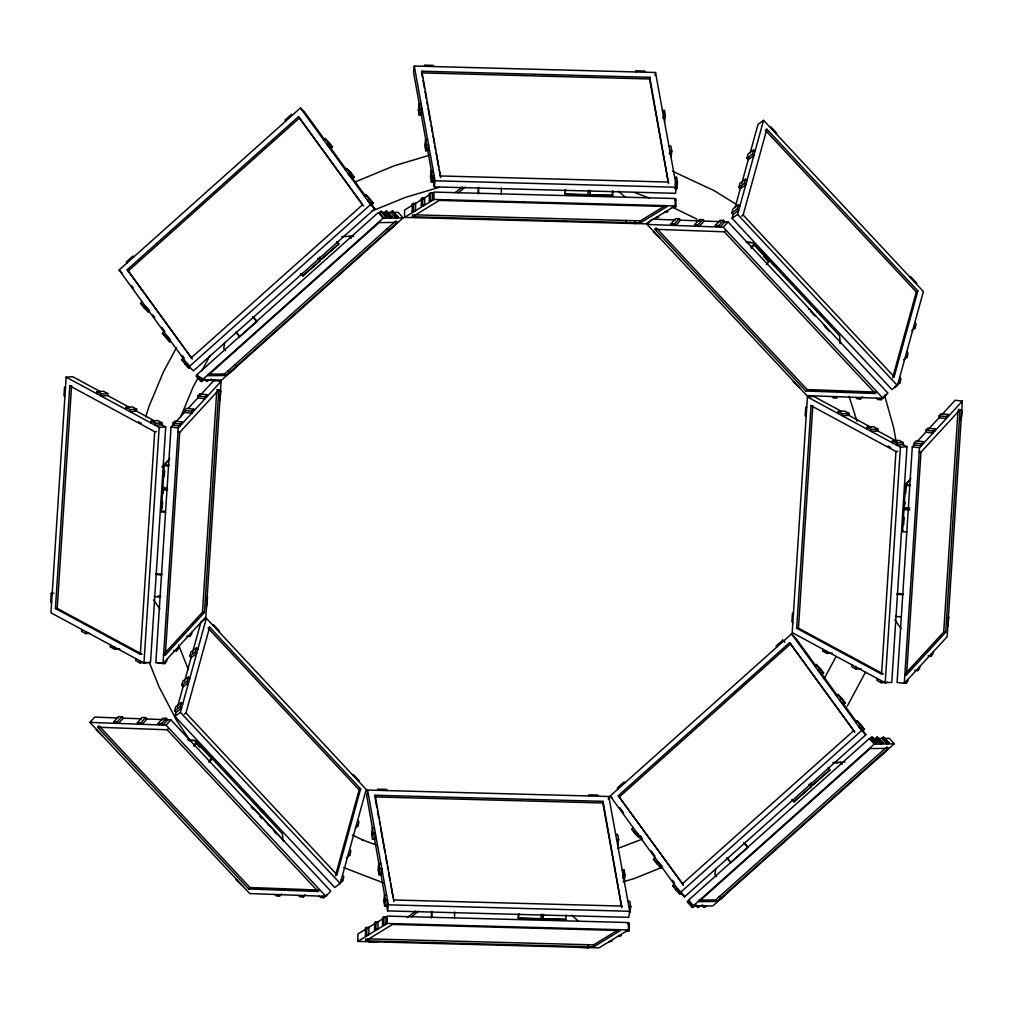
<?xml version="1.0" encoding="UTF-8"?>
<svg xmlns="http://www.w3.org/2000/svg" width="1013" height="1013" viewBox="0 0 1013 1013"><rect width="100%" height="100%" fill="white"/><g stroke="black" fill="none" stroke-linecap="round" stroke-linejoin="round"><path stroke-width="1.5" d="M357.766 941.406L387.143 923.476L387.245 916.094L628.491 922.539L628.389 929.921L599.012 947.851L357.766 941.406L357.868 934.024L365.883 929.136M365.44 935.43L365.541 928.047L368.897 927.3L368.795 934.682L365.44 935.43L367.478 935.48M365.718 940.798L392.538 924.438L620.437 930.516L593.631 946.889L365.718 940.798L365.744 938.785M366.769 934.619L366.858 927.25M374.557 929.871L374.658 922.488L378.014 921.729L377.912 929.111L374.557 929.871L376.595 929.921M375.874 929.06L375.975 921.678M382.559 924.983L382.661 917.601L386.016 916.854L385.915 924.223L382.559 924.983L384.598 925.034M383.889 924.173L383.978 916.79M404.516 217.39L433.893 199.46L433.982 192.077L675.228 198.523L675.127 205.892L645.75 223.835L404.516 217.39L404.605 210.008L429.981 194.521M412.177 211.413L412.278 204.031L415.634 203.284L415.545 210.653L412.177 211.413L414.216 211.464M412.456 216.782L439.275 200.409L667.187 206.5L640.368 222.873L412.456 216.782L412.481 214.769M413.507 210.603L413.608 203.22M421.294 205.842L421.395 198.472L424.751 197.712L424.65 205.095L421.294 205.842L423.333 205.905M422.624 205.044L422.712 197.662M429.309 200.954L429.398 193.584L432.754 192.825L432.665 200.207L429.309 200.954L431.335 201.017M430.626 200.156L430.728 192.774M431.373 917.841L431.462 911.675M431.867 917.537L431.956 911.371M454.533 918.145L454.609 911.979M478.123 193.825L478.199 187.646M478.617 193.521L478.693 187.354M501.27 194.129L501.346 187.949M541.537 914.296L540.993 918.956L518.327 918.348L518.39 913.992M518.327 918.348L518.884 913.688M566.191 914.954L565.647 919.614L542.981 919.006L543.044 914.65M542.981 919.006L543.538 914.346M588.274 190.279L587.73 194.939L565.077 194.331L565.127 189.975M565.077 194.331L565.621 189.672M612.941 190.938L612.384 195.598L589.731 194.99L589.781 190.634M589.731 194.99L590.275 190.33M579.639 947.332L588.287 947.75L588.325 944.8M588.629 944.623L588.287 947.75M593.631 946.889L593.656 944.876L617.791 930.149M612.384 195.598L612.447 191.229M626.123 220.543L626.085 223.493L626.427 220.365M635.366 220.593L635.024 223.734M625.831 931.479L629.187 930.719L629.288 923.35L627.25 923.286M640.368 222.873L640.393 220.859L664.528 206.12M672.581 207.462L675.937 206.703L676.026 199.32L674.709 200.131M53.828 593.175L51.22 593.365L50.65 602.102L51.6 602.621M100.477 391.689L72.708 376.697L66.162 377.165L50.941 612.802L143.96 663.021L150.506 662.553L165.727 426.929L159.737 423.687M142.111 654.195L140.326 654.322L55.424 608.484L69.796 385.864L71.581 385.738L57.209 608.357L140.718 653.448M81.66 629.39L81.534 631.365L85.725 633.632L89.663 633.353M96.881 393.753L97.007 391.765L103.554 391.297L107.745 393.563L107.619 395.551L101.072 396.02L101.199 394.032L97.007 391.765M85.725 633.632L85.852 631.643M119.825 648.839L114.583 649.219L110.392 646.952L110.531 644.964M125.739 409.341L125.865 407.353L132.412 406.884L136.603 409.151L136.476 411.139L129.93 411.595L130.057 409.619L125.865 407.353M114.583 649.219L114.71 647.231M135.881 658.653L135.742 660.641L139.933 662.907L146.492 662.439M151.089 423.029L151.216 421.041L157.762 420.572L161.953 422.839L161.827 424.827L155.28 425.283L155.407 423.307L151.216 421.041M140.326 654.322L154.698 431.703L69.796 385.864M139.933 662.907L140.06 660.919M143.96 663.021L159.168 427.385L66.162 377.165M165.575 512.299L161.308 511.806L162.738 489.672L163.46 488.886L167.727 489.38M167.132 488.215L162.865 487.722L164.296 465.587L165.018 464.802L169.285 465.296M162.219 508.07L162.599 502.169M163.169 493.318L163.46 488.886M164.245 476.617L164.638 470.703M184.961 411.924L171.045 427.068L155.837 662.692L163.055 663.528L205.88 616.93L221.1 381.306L213.87 380.47L201.03 394.45M172.97 423.13L172.843 425.118L180.061 425.954L180.187 423.966L182.125 421.864L174.894 421.028L172.97 423.13L180.187 423.966M163.055 663.528L178.275 427.904L221.1 381.306M157.496 662.73L164.726 663.566L164.853 661.578M163.372 654.765L165.347 654.993L179.719 432.374L218.808 389.84L216.833 389.612M166.778 659.476L166.651 661.464L164.726 663.566M181.998 423.852L182.125 421.864M184.645 410.43L184.505 412.418L191.736 413.253L191.862 411.265L193.8 409.163L186.569 408.328L184.645 410.43L191.862 411.265M173.502 650.536L176.401 650.865L176.528 648.877M178.453 646.788L178.326 648.763L176.401 650.865M193.66 411.151L193.8 409.163M188.177 408.429L197.814 397.944L197.928 395.969L199.852 393.88L207.083 394.703L206.956 396.691M199.726 395.855L199.852 393.88M186.797 636.075L189.684 636.405L189.811 634.429M207.083 394.703L205.158 396.805L205.019 398.793L197.801 397.957M191.736 632.327L191.609 634.315L189.684 636.405M164.435 653.613L202.473 612.232L216.731 391.195M165.347 654.993L204.436 612.46L218.808 389.84M841.727 411.493L813.958 396.501L807.412 396.957L792.191 632.593L885.21 682.813L891.769 682.357L906.977 446.72L902.811 444.466M883.361 673.987L881.576 674.114L796.674 628.275L811.046 405.656L812.831 405.529L798.459 628.149L881.968 673.24M832.217 653.056L826.975 653.436L822.797 651.169L822.923 649.181M838.131 413.545L838.258 411.569L844.804 411.101L848.995 413.355L848.869 415.343L842.322 415.811L842.449 413.823L838.258 411.569M826.975 653.436L827.115 651.448M851.781 664.769L851.654 666.744L855.833 669.011L861.075 668.643M866.989 429.132L867.115 427.144L873.675 426.676L877.853 428.942L877.727 430.93L871.18 431.399L871.307 429.411L867.115 427.144M855.833 669.011L855.972 667.023M877.131 678.457L877.005 680.432L881.183 682.699L887.743 682.23M892.339 442.82L892.466 440.832L899.025 440.364L903.203 442.63L903.077 444.618L896.53 445.087L896.657 443.099L892.466 440.832M881.576 674.114L895.948 451.507L811.046 405.656M881.183 682.699L881.323 680.711M885.21 682.813L900.43 447.189L807.412 396.957M906.838 532.091L902.558 531.597L903.989 509.463L904.71 508.691L908.978 509.184M909.813 508.171L904.115 507.513L905.546 485.379L906.268 484.607L910.535 485.1M903.659 524.911L904.14 517.542M905.128 502.309L904.115 507.513M905.698 493.458L906.268 484.607M914.435 444.53L912.295 446.86L897.087 682.496L905.977 683.357L907.901 681.268L908.028 679.28M914.22 442.922L914.093 444.91L921.311 445.745L921.45 443.757L923.375 441.655L916.145 440.832L914.22 442.922L921.45 443.757M962.35 401.097L919.525 447.695L904.305 683.332L947.142 636.734L962.35 401.097L955.12 400.262L942.28 414.241M905.977 683.357L906.103 681.382M904.634 674.557L906.597 674.785L920.969 452.178L960.058 409.645L958.095 409.417M923.248 443.643L923.375 441.655M925.895 430.221L925.768 432.209L932.986 433.045L933.112 431.057L935.05 428.968L927.819 428.132L925.895 430.221L933.112 431.057M914.764 670.327L917.651 670.657L917.778 668.681M919.703 666.579L919.576 668.567L917.651 670.657M934.923 430.943L935.05 428.968M939.178 415.773L939.051 417.749L946.281 418.584L946.408 416.609L948.333 414.507L941.102 413.671L939.178 415.773L946.408 416.609M928.047 655.867L930.934 656.209L931.061 654.221M932.998 652.119L932.859 654.107L930.934 656.209M948.206 416.495L948.333 414.507M905.685 673.404L943.723 632.023L957.994 410.987M906.597 674.785L945.686 632.251L960.058 409.645M674.696 188.519L676.722 188.57L655.525 72.493L414.279 66.048L413.507 72.126L419.699 106.238M668.555 183.72L649.764 77.317L421.851 71.227L421.649 72.885L649.561 78.976L668.276 182.175M419.129 103.896L420.066 109.062L422.092 109.113L421.319 115.191L419.293 115.14L418.356 109.974L419.129 103.896L421.155 103.946M419.293 115.14L420.066 109.062M425.587 139.503L424.814 145.581L425.751 150.747L427.777 150.798L428.55 144.72L426.524 144.669L425.587 139.503L427.613 139.553M425.751 150.747L426.524 144.669M431.247 170.766L432.196 175.945L434.222 175.996L433.45 182.074L431.424 182.023L430.487 176.844L431.247 170.766L433.285 170.83M431.424 182.023L432.196 175.945M435.096 180.795L676.329 187.24L675.557 193.318L434.324 186.873L435.096 180.795L414.279 66.048M440.642 177.63L421.851 71.227M627.781 901.291L629.82 901.342L630.757 906.508L629.985 912.586L608.788 796.509L367.542 790.064L366.769 796.142L373.316 833.079L372.543 839.157L374.582 839.22L375.354 833.142L373.316 833.079M621.805 907.737L603.026 801.334L375.114 795.256L374.899 796.914L602.811 802.992L621.526 906.192M372.543 839.157L371.606 833.99L372.379 827.912L374.417 827.963M379.774 868.685L381.812 868.736L381.04 874.814L379.001 874.763L379.774 868.685L374.367 838.017M380.546 872.13L385.447 899.962L387.485 900.013L386.713 906.091L384.674 906.04L383.737 900.874L384.509 894.796L386.548 894.846M384.674 906.04L385.447 899.962M388.359 904.824L629.592 911.269L628.82 917.347L387.586 910.902L388.359 904.824L367.542 790.064M393.905 901.646L375.114 795.256M649.561 78.976L649.764 77.317M655.132 75.532L655.525 72.493M662.945 118.597L663.338 115.558L665.364 115.609L664.591 121.687M664.047 113.481L664.427 110.442L662.401 110.392M669.403 154.204L669.796 151.165L671.822 151.216L671.049 157.294M675.076 185.48L675.468 182.441L677.494 182.492L676.722 188.57M676.178 180.365L676.557 177.326L674.519 177.275M602.811 802.992L603.026 801.334M608.395 799.548L608.788 796.509M617.854 845.716L618.626 839.638L617.689 834.471L615.651 834.408M622.666 878.22L623.046 875.181L625.084 875.232L624.312 881.31M623.755 873.105L624.147 870.066L622.109 870.015M224.734 342.445L223.746 348.624L225.532 350.637M715.836 868.407L714.836 874.574L716.622 876.587M181.314 702.718L180.149 706.96L181.492 708.404L175.983 712.38L174.629 710.936L175.806 706.694L181.314 702.718L182.669 704.162M188.393 677.089L187.228 681.331L188.57 682.775L183.062 686.751L181.707 685.307L182.884 681.065L188.393 677.089L189.748 678.533M196.446 647.915L195.281 652.157L196.623 653.6L191.115 657.576L189.76 656.133L190.938 651.891L196.446 647.915L197.801 649.358M192.483 652.613L200.853 622.273L206.373 618.297L366.2 789.469L340.229 883.513L334.721 887.489L174.894 716.318L176.148 711.772M177.402 707.213L183.264 685.978M184.531 681.432L191.229 657.158M174.894 716.318L180.403 712.342L206.373 618.297M184.455 714.051L185.961 712.962L209.653 627.136L360.653 788.848L336.949 874.675L335.442 875.764M213.274 625.692L213.54 624.73L219.466 631.086L219.201 632.049M353.182 775.527L353.448 774.565L359.374 780.909L359.109 781.871M335.86 874.257L359.146 789.925L360.653 788.848M339.355 883.399L342.673 881.019L343.838 876.777L342.495 875.333M346.433 857.77L349.738 855.39L350.916 851.148L349.561 849.704M355.588 827.798L357.804 826.215L358.969 821.974L357.627 820.53M738.515 204.765L737.35 208.995L738.692 210.438L733.171 214.414L731.829 212.971L732.994 208.741L738.515 204.765L739.857 206.209M745.593 179.136L744.416 183.366L745.771 184.809L740.25 188.785L738.908 187.342L740.072 183.112L745.593 179.136L746.936 180.58M753.647 149.949L752.482 154.191L753.824 155.635L748.303 159.611L746.961 158.167L748.126 153.938L753.647 149.949L754.989 151.393M750.101 153.128L758.053 124.32L763.561 120.332L923.387 291.516L897.429 385.548L891.921 389.524L732.095 218.352L733.349 213.806M735.02 207.741L741.035 185.961M741.719 183.467L749.088 156.787M732.095 218.352L737.603 214.376L763.561 120.332M741.643 216.086L743.149 215.009L766.854 129.17L917.841 290.883L894.15 376.722L892.643 377.798M770.475 127.739L770.741 126.777L776.667 133.121L776.401 134.083M910.37 277.562L910.636 276.6L916.562 282.956L916.296 283.919M893.061 376.304L916.334 291.972L917.841 290.883M894.352 387.029L899.861 383.053L901.038 378.824L899.683 377.38M903.634 359.805L906.939 357.424L908.104 353.182L906.762 351.752M911.687 330.631L914.992 328.25L916.17 324.008L914.815 322.565M145.745 416.938L148.873 406.757L163.359 372.012L176.503 347.535M180.377 417.597L193.09 387.093L198.206 377.583M201.853 370.783L209.881 355.842M824.088 678.849L835.776 657.095M847.248 706.175L865.507 672.189M165.423 719.686L170.893 719.888L330.719 891.06L325.882 896.34L249.73 893.555L89.904 722.383L94.741 717.103L118.052 717.964M319.462 890.047L318.145 891.491L248.641 888.945L97.641 727.233L98.957 725.802M113.709 721.864L118.546 716.584L121.978 716.71L123.32 718.154L118.483 723.434L117.141 721.99L113.709 721.864L115.051 723.307M117.141 721.99L121.978 716.71M137.337 722.725L142.175 717.445L145.606 717.571L146.948 719.015L142.111 724.295L140.769 722.851L137.337 722.725L138.68 724.168M140.769 722.851L145.606 717.571M158.091 723.485L162.928 718.204L166.36 718.331L167.702 719.774L162.865 725.055L161.523 723.611L158.091 723.485L159.434 724.928M161.523 723.611L166.36 718.331M89.904 722.383L166.056 725.169L170.893 719.888M97.641 727.233L167.145 729.778L168.462 728.334M723.421 221.758L728.094 221.936L887.92 393.107L883.07 398.375L806.918 395.602L647.104 224.43L651.941 219.15M876.663 392.094L875.333 393.525L805.829 390.993L654.841 229.28L656.158 227.836M670.897 223.898L675.747 218.618L679.179 218.745L680.521 220.188L675.684 225.468L674.329 224.025L670.897 223.898L672.252 225.342M193.838 745.201L195.864 742.998L197.142 743.048L212.148 759.117L209.109 762.434M194.103 746.353L197.142 743.048M674.329 224.025L679.179 218.745M694.525 224.759L699.375 219.492L702.794 219.618L704.149 221.049L699.299 226.33L697.957 224.886L694.525 224.759L695.88 226.203M697.957 224.886L702.794 219.618M208.843 761.282L210.869 759.079L212.148 759.117M715.279 225.519L720.129 220.252L723.548 220.365L724.903 221.809L720.053 227.089L718.711 225.646L715.279 225.519L716.634 226.963M718.711 225.646L723.548 220.365M647.104 224.43L723.244 227.203L728.094 221.936M654.841 229.28L724.346 231.812L725.663 230.382M751.038 247.248L753.052 245.032L754.33 245.083L769.348 261.164L766.309 264.469M751.304 248.388L754.33 245.083M248.641 888.945L249.958 887.515L317.879 889.996M274.878 894.479L276.232 895.923L279.651 896.049L281.589 893.935M298.506 895.34L299.848 896.784L303.28 896.91L305.217 894.796M319.26 896.1L320.602 897.543L324.033 897.67L326.946 894.504M805.829 390.993L807.146 389.549L875.08 392.031M855.706 397.375L857.049 398.818L860.48 398.945L862.418 396.83M876.46 398.134L877.802 399.578L881.234 399.704L886.071 394.424M220.441 391.487L220.885 391.005L219.872 400.224M162.232 466.803L169.703 458.674M162.865 487.722L163.587 486.936M161.308 511.806L162.029 511.021L164.878 511.35M207.121 597.746L207.564 597.265L206.563 606.483M917.651 441.035L926.211 431.715M928.351 429.385L940.14 416.571M961.692 411.278L962.135 410.809L961.134 420.015M904.558 485.43L910.953 478.465M902.558 531.597L903.279 530.825M948.383 617.537L948.814 617.056L947.813 626.275M162.181 466.993L169.45 459.573M904.47 485.734L909.661 480.428M370.252 202.587L374.759 208.817L193.42 370.872L189.203 366.63L119.103 270.028L300.443 107.973L304.672 112.202L324.958 140.174M192.305 359.096L127.169 269.762L298.493 116.66L361.768 203.436M191.381 357.817L128.322 270.927L299.645 117.812M143.884 307.648L145.416 306.293L149.645 310.522L148.113 311.89L143.884 307.648L140.731 303.305L142.251 301.937M323.59 139.883L325.122 138.515L329.352 142.744L332.505 147.1L330.972 148.468L326.756 144.226L328.275 142.858L325.122 138.515M162.473 333.277L169.855 341.862L162.473 333.277L164.005 331.909M345.344 169.855L346.864 168.487L351.093 172.717L354.259 177.072L352.727 178.44L348.497 174.198L350.029 172.83L346.864 168.487M165.638 337.633L167.158 336.265L170.336 339.444M349.574 174.084L351.093 172.717M181.58 359.602L188.962 368.188L181.58 359.602L183.112 358.235M364.439 196.18L365.972 194.813L370.201 199.054L373.354 203.398L371.834 204.765L367.605 200.523L369.125 199.168L365.972 194.813M191.153 357.944L362.477 204.841L298.493 116.66M184.733 363.958L186.265 362.591L189.431 365.769M189.203 366.63L370.543 204.575L300.443 107.973M300.962 273.611L302.887 275.789L320.26 260.569L318.323 258.391M319.488 257.049L321.425 259.227L338.785 244.006L336.86 241.816M302.887 275.789L320.26 260.569M338.785 244.006L321.425 259.227M253.035 316.854L257.137 321.476L239.777 336.709L235.674 332.074M201.625 377.95L203.588 380.166L201.156 381.546L196.256 376L197.788 374.645M386.447 216.744L384.028 218.112L379.128 212.578L381.546 211.198L386.447 216.744L384.915 218.112M386.08 211.16L384.547 212.515L389.448 218.061L391.879 216.681L386.08 211.16L390.98 216.693M385.447 212.515L386.979 211.147M383.193 218.124L378.292 212.591L196.953 374.645L201.853 380.192L383.193 218.124L403.098 217.909L398.198 212.375L382.889 212.54M201.156 381.546L202.689 380.179L199.751 376.849M392.246 211.084L390.727 212.451L395.627 217.985L398.046 216.617L392.246 211.084L397.147 216.63M391.626 212.439L393.145 211.071M204.626 379.267L206.589 381.483L208.108 380.116M206.589 381.483L209.007 380.103M391.879 216.681L390.347 218.048L387.409 214.731M210.793 379.204L212.755 381.42L214.287 380.052M212.755 381.42L215.187 380.04M398.046 216.617L396.526 217.985L394.564 215.769M209.425 374.152L224.557 373.987L394.703 221.936M397.223 222.391L379.052 222.594L207.728 375.696L225.899 375.506L397.223 222.391L395.88 220.885M403.098 217.909L221.758 379.964L201.853 380.192M229.799 372.771L236.738 366.769L234.573 364.553M388.536 230.926L395.26 224.911M784.885 642.255L782.77 640.127L776.047 646.142L776.768 647.13M860.556 727.461L865.862 734.767L684.522 896.834L680.293 892.592L610.193 795.99L791.533 633.923L795.762 638.165L816.06 666.123M618.272 795.724L683.395 885.058L618.272 795.724L789.583 642.622L854.719 731.956L789.583 642.622M619.424 796.876L790.735 643.774M640.735 836.485L639.203 837.852L634.974 833.61L631.821 829.254L633.353 827.9M814.693 665.832L816.212 664.465L820.441 668.707L823.594 673.063L822.075 674.417L817.846 670.188L819.378 668.821L816.212 664.465M634.974 833.61L636.506 832.243L638.621 834.37M818.909 670.074L820.441 668.707M656.728 863.583L658.26 862.215L662.477 866.457L660.957 867.824L656.728 863.583L653.575 859.239L655.094 857.872M836.434 695.804L837.966 694.437L842.196 698.679L845.349 703.035L843.816 704.39L839.587 700.16L841.119 698.793L837.966 694.437M675.823 889.908L677.355 888.553L681.584 892.782L680.052 894.15L675.823 889.908L672.67 885.565L674.202 884.197M855.542 722.13L857.061 720.775L861.291 725.004L864.456 729.36L862.924 730.728L858.695 726.486L860.227 725.118L857.061 720.775M682.243 883.906L853.566 730.791M680.293 892.592L861.632 730.538L791.533 633.923M792.052 799.574L793.977 801.752L811.35 786.519L809.412 784.341M810.59 782.998L812.515 785.189L829.888 769.956L827.95 767.778M793.977 801.752L811.35 786.519M829.888 769.956L812.515 785.189M869.382 738.54L688.042 900.608L692.943 906.141L712.848 905.926L894.188 743.871L889.287 738.325L869.382 738.54L874.282 744.086L894.188 743.871M694.677 906.129L692.246 907.496L687.346 901.963L689.777 900.582M871.75 737.173L870.218 738.54L875.118 744.074L877.537 742.694L871.75 737.173L876.65 742.706M872.636 737.16L871.117 738.528L876.017 744.061L877.537 742.694M877.169 737.109L875.637 738.477L880.538 744.011L882.969 742.643L877.169 737.109L882.07 742.656M692.943 906.141L874.282 744.086M692.246 907.496L693.778 906.141L689.853 901.709M883.349 737.046L881.817 738.414L886.717 743.947L889.148 742.567L883.349 737.046L888.249 742.58M695.716 905.229L697.678 907.445L699.198 906.078M697.678 907.445L700.097 906.065M882.969 742.643L881.437 744.011L876.536 738.464M701.895 905.153L703.858 907.369L705.377 906.015M703.858 907.369L706.276 906.002M889.148 742.567L887.616 743.935L883.691 739.503M698.995 900.126L715.659 899.949L885.805 747.885M888.312 748.354L870.142 748.556L698.818 901.659L716.989 901.456L888.312 748.354L886.97 746.847M718.939 896.518L721.104 898.734L727.625 892.732M458.142 192.812L465.41 187.101M411.392 916.841L418.673 911.13M455.154 192.647L462.422 187.025M407.213 917.601L415.685 911.042M766.854 129.17L765.347 130.259L916.334 291.972M746.961 158.167L752.482 154.191M738.908 187.342L744.416 183.366M731.829 212.971L737.35 208.995M209.653 627.136L208.146 628.212L359.146 789.925M189.76 656.133L195.281 652.157M181.707 685.307L187.228 681.331M174.629 710.936L180.149 706.96M432.754 192.825L429.398 193.584M383.243 918.538L367.567 928.111L365.541 928.047M386.016 916.854L382.661 917.601M368.479 941.697L377.418 941.925M627.959 924.147L629.288 923.35M355.094 181.985L394.044 165.841L429.259 155.306M371.948 211.008L405.276 197.459L439.022 187.367M642.419 839.081L617.715 848.489M662.363 867.166L634.822 878.36L623.084 881.867M101.199 394.032L107.745 393.563M130.057 409.619L136.603 409.151M155.407 423.307L161.953 422.839M159.168 427.385L165.727 426.929M154.698 431.703L156.483 431.576M842.449 413.823L848.995 413.355M871.307 429.411L877.853 428.942M896.657 443.099L903.203 442.63M900.43 447.189L906.977 446.72M895.948 451.507L897.733 451.38M55.424 608.484L57.209 608.357M110.392 646.952L113.013 646.763M796.674 628.275L798.459 628.149M822.797 651.169L825.405 650.979M341.698 236.586L352.397 236.219M832.8 762.548L844.956 762.169M350.65 236.523L353.664 236.396M834.206 762.802L838.726 762.612M379.128 212.578L380.014 212.565M196.256 376L202.056 381.534M886.35 750.874L879.626 756.876M687.346 901.963L688.245 901.95M418.356 109.974L420.382 110.024M668.859 145.999L670.885 146.049L671.822 151.216M440.845 175.971L668.757 182.061M430.487 176.844L432.513 176.908M565.558 194.027L588.224 194.635M590.224 194.686L612.878 195.294M421.395 198.472L423.434 198.523M433.893 199.46L675.127 205.892M673.898 206.652L675.937 206.703M412.278 204.031L414.317 204.082M665.896 211.54L667.922 211.59L664.566 212.337M656.779 217.099L658.817 217.149L655.462 217.909M414.051 214.807L640.393 220.859M616.588 839.574L618.626 839.638M371.606 833.99L373.645 834.041M380.875 863.57L378.837 863.519L378.064 869.597L379.001 874.763M394.108 899.987L622.02 906.078M628.718 906.458L630.757 906.508M383.737 900.874L385.776 900.924M518.821 918.057L541.486 918.652M543.475 918.715L566.14 919.31M374.658 922.488L376.684 922.539M387.143 923.476L628.389 929.921M627.161 930.668L629.187 930.719M619.146 935.556L621.184 935.607L617.829 936.367M610.041 941.115L612.067 941.178L608.712 941.925M367.314 938.836L593.656 944.876M653.499 219.201L675.253 219.998M679.913 220.163L700.11 220.91M703.225 221.024L720.319 221.644M654.195 232.028L653.41 231.99L660.121 238.372M746.353 242.436L751.051 242.601M769.348 261.164L768.069 261.113L763.777 256.517M808.45 309.117L809.729 309.168M823.455 325.198L824.734 325.236M826.064 326.655L824.785 326.617L829.077 331.2M839.79 342.685L841.069 342.736M794.091 381.85L793.318 381.825L800.017 388.194M122.712 718.128L141.364 718.812M146.024 718.977L163.118 719.61M96.995 729.98L96.222 729.955L102.921 736.324M189.152 740.389L195.42 740.617L282.399 833.775L282.994 839.992M267.584 824.569L268.863 824.62L283.881 840.701L282.602 840.651M236.89 879.816L236.118 879.791L242.816 886.16M746.442 242.031L752.608 242.664L839.587 335.81L840.334 343.584M187.709 739.832L195.42 740.617M912.295 446.86L919.525 447.695M919.006 451.95L920.969 452.178M197.928 395.969L205.158 396.805M905.546 485.379L909.813 485.873M903.989 509.463L909.687 510.121M171.045 427.068L178.275 427.904M177.744 432.146L179.719 432.374M164.296 465.587L168.563 466.081M162.738 489.672L167.006 490.165M897.455 593.39L903.495 594.087M896.733 594.175L902.786 594.872M895.302 616.297L901.355 617.006M943.723 632.023L945.686 632.251M156.205 573.599L162.245 574.295M155.483 574.371L161.523 575.067M157.8 596.075L160.814 596.416M154.052 596.505L160.105 597.201M202.473 612.232L204.436 612.46M672.619 171.286L714.114 190.634L736.438 204.449M634.581 192.597L649.27 197.978M376.659 845.133L361.97 839.752L363.287 840.284L352.372 834.991M384.066 883.108L343.584 867.559M672.391 207.222L696.944 219.125M847.273 414.482L870.876 427.233M875.637 429.803L897.252 441.478M887.996 446.113L890.769 447.619M806.728 407.416L805.778 406.909L805.221 415.647L806.171 416.153M793.42 613.675L792.47 613.156L791.9 621.893L792.85 622.413M107.416 395.437L129.626 407.429M135.185 410.43L154.622 420.927M138.388 421.813L141.174 423.32M65.478 387.624L64.528 387.105L63.971 395.842L64.921 396.362M51.22 593.365L52.17 593.884M618.285 191.191L625.401 197.282M571.547 915.208L578.664 921.298M328.275 142.858L332.505 147.1M350.029 172.83L354.259 177.072M369.125 199.168L373.354 203.398M370.543 204.575L374.759 208.817M362.477 204.841L363.629 205.994M819.378 668.821L823.594 673.063M841.119 698.793L845.349 703.035M860.227 725.118L864.456 729.36M861.632 730.538L865.862 734.767M127.169 269.762L128.322 270.927M119.103 270.028L122.282 273.206M140.731 303.305L142.846 305.42M610.193 795.99L612.308 798.105M631.821 829.254L636.05 833.496M653.575 859.239L656.741 862.405M672.67 885.565L674.785 887.679M913.65 326.806L914.992 328.25M905.597 355.981L906.939 357.424M743.149 215.009L894.15 376.722M898.518 381.61L899.861 383.053M737.603 214.376L897.429 385.548M810.59 311.409L814.883 316.005M723.244 227.203L883.07 398.375M724.346 231.812L875.333 393.525M879.879 398.261L881.234 399.704M859.125 397.501L860.48 398.945M835.51 396.64L836.852 398.084L833.42 397.957L832.078 396.514M657.234 228.989L807.146 389.549M356.449 824.772L357.804 826.215M348.396 853.946L349.738 855.39M185.961 712.962L336.949 874.675M341.318 879.575L342.673 881.019M180.403 712.342L340.229 883.513M195.864 742.998L200.156 747.594M267.546 823.202L252.528 807.12L251.249 807.082L253.402 809.374M259.834 816.263L261.974 818.555M274.017 831.458L276.169 833.762M166.056 725.169L325.882 896.34M167.145 729.778L318.145 891.491M322.691 896.226L324.033 897.67M301.937 895.467L303.28 896.91M278.309 894.606L279.651 896.049M100.034 726.954L249.958 887.515M380.647 211.211L385.548 216.757M386.573 228.71L388.739 230.913M840.575 762.207L842.36 764.22M349.472 236.257L351.258 238.27M336.519 241.828L338.456 244.006M809.083 784.341L811.008 786.531M317.993 258.391L319.918 260.569M792.381 799.561L794.319 801.752M301.292 273.611L303.216 275.789M744.137 842.803L748.227 847.438M743.795 842.816L747.898 847.438L730.867 862.658L726.764 858.036M252.706 316.854L256.808 321.488M727.106 858.024L731.196 862.658M237.029 333.226L239.081 335.544M719.141 896.518L721.104 898.734M715.659 899.949L716.989 901.456M702.794 905.153L704.744 907.369M228.052 370.555L230.014 372.771M696.615 905.217L698.577 907.433M224.557 373.987L225.899 375.506M211.692 379.191L213.654 381.407M205.525 379.255L207.475 381.47M820.492 672.252L837.27 695.361M842.246 702.224L856.631 722.054M782.77 640.127L783.492 641.115M327.731 143.985L346.167 169.412M348.941 173.223L365.541 196.104M292.402 115.165L291.681 114.178L284.957 120.18L285.679 121.167M624.755 782.973L624.046 781.985L617.322 788L618.031 788.988M619.956 807.855L623.653 812.933M640.254 835.814L642.09 838.359M651.321 851.072L655.006 856.15M672.531 880.31L674.379 882.842M681.749 893.023L684.522 896.834M659.374 865.646L660.957 867.824M677.684 890.883L680.052 894.15M133.665 257.023L132.944 256.036L126.22 262.038L126.942 263.025M131.627 285.704L133.475 288.249M152.849 314.942L154.685 317.487M162.067 327.655L164.84 331.466M182.353 355.614L184.201 358.159M144.96 307.534L148.113 311.89M894.846 619.715L901.064 628.693M153.596 599.911L159.813 608.889M190.457 741.085L176.718 720.56L158.99 686.751L149.177 661.995M849.097 396.286L856.96 421.243M178.617 645.002L188.393 669.694M884.564 395.349L893.707 427.891L896.138 441.795M664.427 110.442L665.364 115.609M676.557 177.326L677.494 182.492M644.812 72.202L644.597 71.024L635.658 70.796L635.873 71.961M624.147 870.066L625.084 875.232M598.075 796.218L597.86 795.053L588.92 794.812L589.135 795.99M433.653 66.567L433.437 65.389L424.498 65.149L424.713 66.326M421.927 74.43L422.484 77.507M423.041 80.584L424.434 88.296M424.991 91.373L426.397 99.071M426.954 102.161L427.511 105.238M428.068 108.315L430.588 122.18M431.145 125.257L432.538 132.956M433.095 136.046L434.501 143.745M435.058 146.822L435.615 149.899M436.172 152.988L438.68 166.854M439.249 169.931L440.364 176.085M420.826 112.443L425.891 140.351M427.296 148.113L431.791 172.919M432.918 179.124L434.324 186.873M386.915 790.583L386.7 789.406L377.748 789.165L377.963 790.343M375.177 798.447L376.861 807.69M377.418 810.767L378.811 818.479M379.369 821.556L379.926 824.633M380.495 827.71L384.965 852.364M385.522 855.441L386.915 863.139M387.473 866.229L388.03 869.306M388.587 872.383L389.992 880.082M390.549 883.171L393.057 897.024M386.459 904.698L387.586 910.902M260.189 809.881A2.533 0.646 42.5 0 1 260.974 809.374A2.533 0.646 42.5 0 1 263.545 811.78A2.533 0.646 42.5 0 1 262.886 812.401M262.19 811.957A2.533 0.646 42.5 0 1 261.797 811.654M261.05 810.957A2.533 0.646 42.5 0 1 260.784 810.666M215.959 762.434A2.533 0.646 42.5 0 1 217.124 762.27A2.533 0.646 42.5 0 1 219.568 764.815A2.533 0.646 42.5 0 1 218.238 764.815M216.554 763.295A2.533 0.646 42.5 0 1 216.238 762.89M817.706 312.384A2.533 0.646 42.5 0 1 817.909 311.27A2.533 0.646 42.5 0 1 820.707 313.751A2.533 0.646 42.5 0 1 819.948 314.372M773.324 264.773A2.533 0.646 42.5 0 1 774.084 264.152A2.533 0.646 42.5 0 1 776.73 266.761A2.533 0.646 42.5 0 1 775.426 266.85"/></g></svg>
